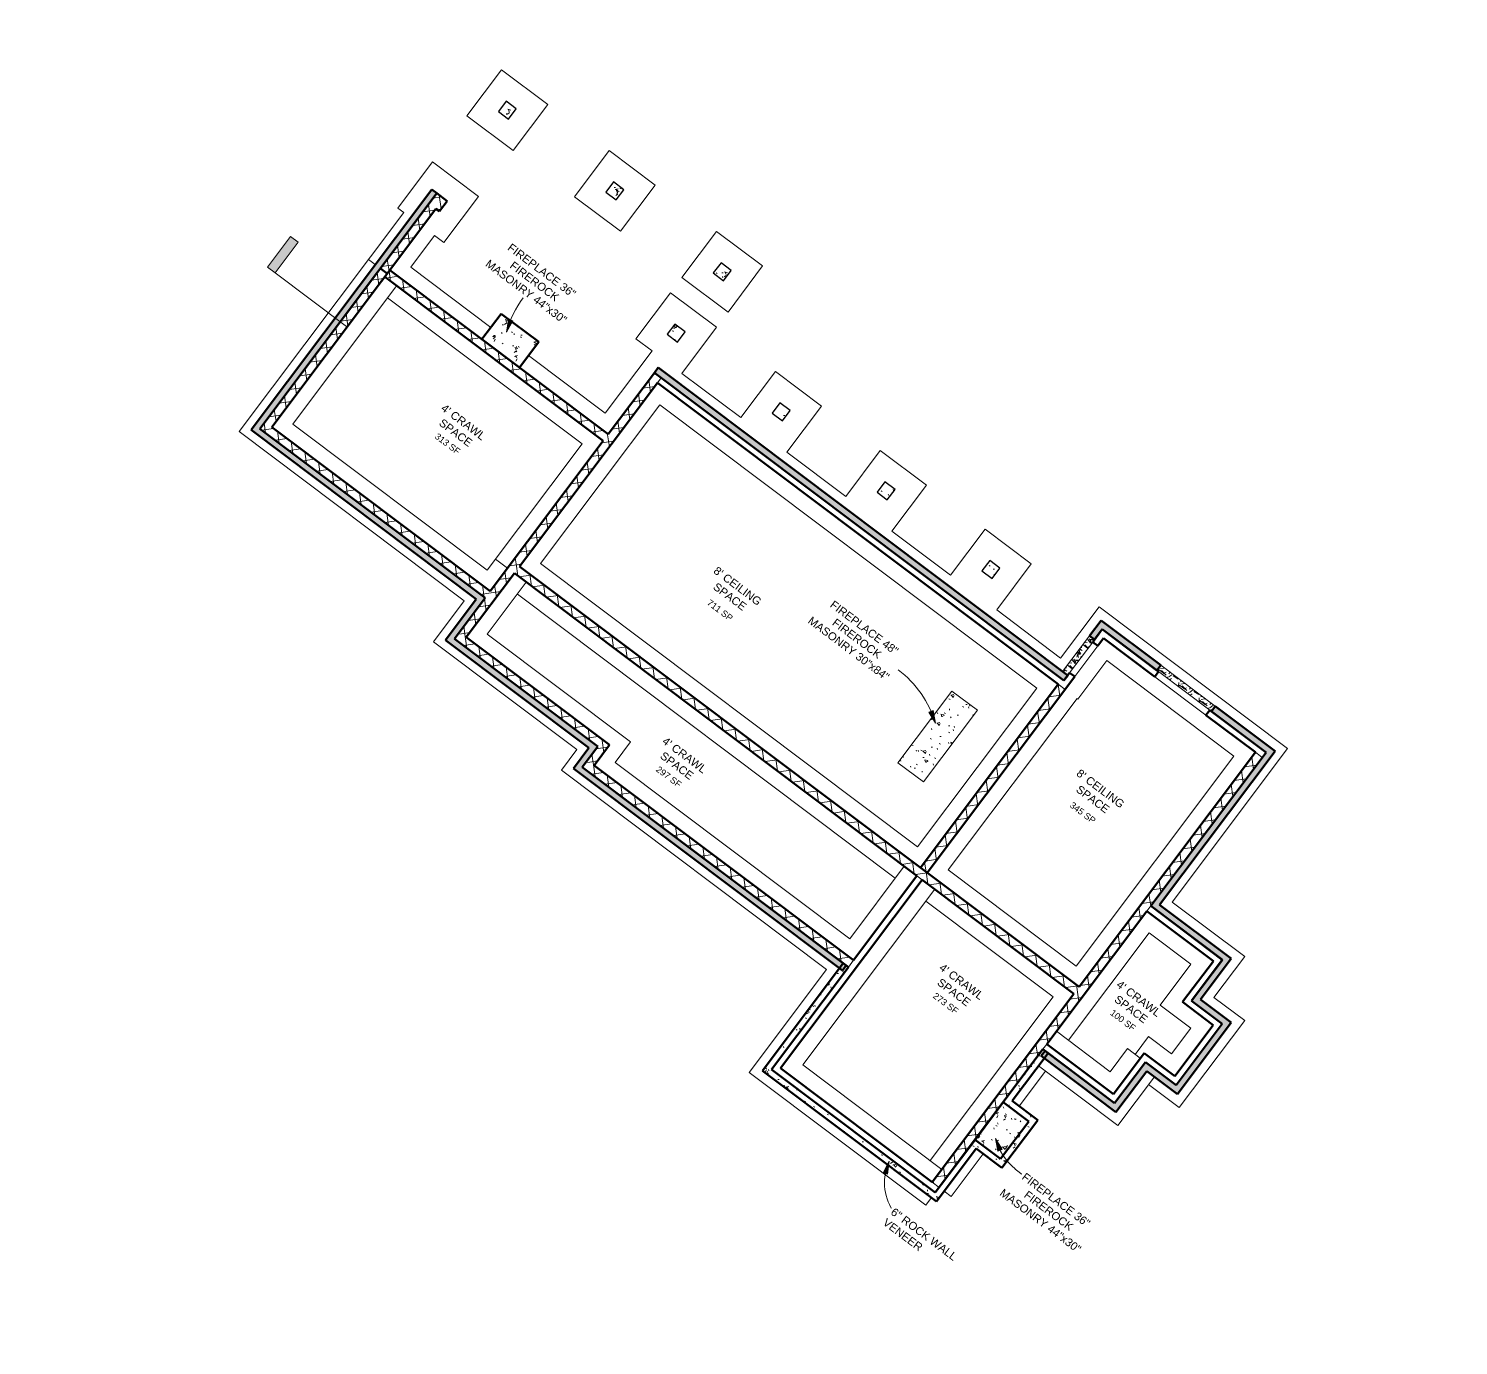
# Model space of a CAD drawing. Header units: feet. Extents: x 4475 to 7025, y -5344 to -4239.
# Drawn here: x 4474.5 to 4586.2, y -4456.4 to -4353.6 of the extents above; entities that cross this region are included whole.
import ezdxf

# ---------------------------------------------------------------- set-up
doc = ezdxf.new("R2010")
doc.units = ezdxf.units.FT
doc.header["$MEASUREMENT"] = 0
for name, color, linetype, lineweight in [('A-AREA-IDEN', 2, 'Continuous', 9), ('A-COLS', 52, 'Continuous', 9), ('A-DETL-GENF', 92, 'Continuous', 9), ('A-DETL-MBND', 5, 'Continuous', 9), ('A-DETL-THIN', 151, 'Continuous', 9), ('A-WALL', 113, 'Continuous', 9), ('A-WALL-PATT', 111, 'Continuous', 13), ('G-ANNO-SYMB', 111, 'Continuous', 9), ('G-ANNO-TEXT', 231, 'Continuous', 9)]:
    doc.layers.add(name, color=color, linetype=linetype, lineweight=lineweight)
doc.styles.add('Arial', font='arial.ttf', dxfattribs={"height": 37.5})
doc.styles.add('Arial_1', font='arial.ttf', dxfattribs={"height": 42.1875})
pattern_1 = [(228.013, (17.28, 24), (-191.999287, -216.0009504), [3.229, -319.658]), (184.97, (15.12, 21.6), (287.9995312, 24.0008256), [5.541, -548.542]), (132.51, (9.6, 21.12), (239.998435, -264.0019564), [3.907, -386.785]), (267.274, (0.24, 15.12), (23.9978177, 479.9998401), [5.046, -499.525]), (292.834, (0, 10.08), (-120.0019626, 287.9993678), [4.948, -489.825]), (357.274, (1.92, 5.52), (-479.9998401, 23.9978177), [5.046, -499.525]), (37.694, (6.96, 5.28), (-312.0007535, -239.9984945), [6.673, -660.596]), (72.255, (12.24, 9.36), (168.0029405, 527.9987791), [6.3, -623.672]), (121.43, (14.16, 15.36), (-192.0024395, 311.9981077), [5.063, -501.218]), (175.236, (11.52, 19.68), (263.9996864, -24.0015455), [5.78, -283.218]), (222.397, (5.76, 20.16), (-288.0020681, -263.997841), [7.475, -740.001]), (138.814, (24, 14.88), (-168.00033, 144.000314), [2.551, -252.572]), (171.469, (22.08, 16.56), (311.9992842, -48.0014779), [4.854, -480.516]), (225, (17.28, 17.28), (2e-15, -24.0006), [3.394, -30.547]), (203.199, (15.6, 20.16), (119.99995, 48.001369), [1.828, -180.951]), (291.801, (13.92, 19.44), (-23.999308, 72.000568), [2.585, -126.659]), (30.964, (14.88, 17.04), (71.999533, 48.000187), [4.198, -135.745]), (161.565, (18.48, 19.2), (47.999875, -23.99952), [3.036, -72.859]), (16.39, (0, 19.44), (239.9998267, 72.0016291), [4.253, -421.028]), (70.346, (4.08, 20.64), (-96.0003667, -263.999695), [3.568, -353.218]), (293.199, (18.48, 24), (-48.001369, 119.99995), [3.656, -179.123]), (343.61, (19.92, 20.64), (-239.9998267, 72.0016291), [4.253, -421.028]), (339.444, (0, 4.56), (-119.999634, 47.999767), [4.101, -200.955]), (294.775, (3.84, 3.12), (-119.999455, 263.999962), [3.436, -340.191]), (66.801, (18.72, 0), (48.001369, 119.99995), [3.656, -179.123]), (17.354, (20.16, 3.36), (-311.9999793, -95.999553), [4.023, -398.29]), (69.444, (6.96, 0), (-47.999767, -119.999634), [2.051, -203.006]), (101.31, (17.28, 0), (-24.000414, 96.00039), [1.224, -121.153]), (165.964, (17.04, 1.2), (71.999955, -23.999807), [4.948, -94.007]), (186.009, (12.24, 2.4), (240.0002348, 24.0002181), [4.585, -453.934]), (303.69, (14.88, 14.88), (-24.000157, 47.99962), [3.461, -83.072]), (353.157, (16.8, 12), (408.0000873, -48.0016485), [6.043, -598.262]), (60.945, (22.8, 11.28), (-96.001016, -167.999253), [2.471, -244.624]), (90, (24, 13.44), (-24, 24), [1.44, -22.56]), (120.256, (11.76, 3.12), (95.9980975, -168.000546), [3.334, -330.084]), (48.013, (10.08, 6), (191.999287, 216.0009504), [6.458, -316.429]), (0, (14.4, 10.8), (24, 24), [6.24, -17.76]), (325.305, (20.64, 10.8), (240.0000585, -167.9992156), [3.795, -375.679]), (254.055, (23.76, 8.64), (-23.999112, -96.00064), [3.494, -171.228]), (207.646, (22.8, 5.28), (-456.0001977, -239.999926), [5.69, -563.267]), (175.426, (17.76, 2.64), (-311.9997154, 24.0004113), [6.019, -595.898])]
pattern_2 = [(50, (0, 0), (27.5427, -2.4099), [2.88, -31.68]), (355, (0, 0), (-5.3278, 28.8843), [2.304, -25.344]), (100.451, (2.295, -0.2), (22.2153, 26.4739), [2.448, -26.924]), (46.184, (0, 7.68), (40.9819, -6.3564), [4.32, -47.52]), (96.636, (3.415, 7.15), (35.8907, 37.4062), [3.671, -40.386]), (351.184, (0, 7.68), (35.891, 37.4062), [3.456, -38.016]), (21, (3.84, 5.76), (22.92104, -15.46073), [2.88, -31.68]), (326, (3.84, 5.76), (9.3435, 27.8457), [2.304, -25.344]), (71.451, (5.75, 4.472), (32.2648, 12.3844), [2.448, -26.924]), (37.5, (0, 0), (0.46686, 12.78271), [1.267, -23.77, 1.267, -24.461, -25.44]), (37.5, (0, 0), (0.46686, 12.78271), [-50.765, 1.267, -24.173]), (7.5, (0, 0), (10.1016, 15.1451), [1.267, -13.402, 1.267, -23.194, -9.696]), (7.5, (0, 0), (10.1016, 15.1451), [-39.13, 1.267, -8.429]), (327.5, (-8.563, 0), (20.49916, -0.86578), [1.267, -8.333, 1.267, -28.685, -39.744]), (327.5, (-8.563, 0), (20.49916, -0.86578), [-39.552, 1.267, -38.477]), (317.5, (-12.403, 0), (22.39478, 3.8443), [1.267, -11.213, 1.267, -18.624, -28.224]), (317.5, (-12.403, 0), (22.39478, 3.8443), [-32.371, 1.267, -26.957])]
pattern_3 = [(45, (4281.79875, -4224.5845), (-0.667686, 0.667686), []), (135, (4281.79875, -4224.5845), (-0.667686, -0.667686), [])]

# ---------------------------------------------------------------- blocks, each defined once
blk = doc.blocks.new('Walls 5 - Walls 5-856627-FOUNDATION PLAN')
at = {"layer": 'A-WALL-PATT', "lineweight": 9}
h = blk.add_hatch(dxfattribs=at)
h.set_pattern_fill('FP1_2', color=256, style=0, pattern_type=2)
h.set_pattern_definition(pattern_2)
h.paths.add_polyline_path([(450.4, 31.4), (450.4, 37.4), (140.9, 37.4), (140.9, 61.4), (-27.1, 61.4), (-27.1, 109.4), (-291.1, 109.4), (-291.1, 385.4), (-297.1, 385.4), (-297.1, 103.4), (-33.1, 103.4), (-33.1, 55.4), (134.9, 55.4), (134.9, 31.4), (201.2, 31.4)])
h.paths.add_polyline_path([(734.9, 79.4), (734.9, 127.4), (770.9, 127.4), (770.9, 211.4), (734.9, 211.4), (734.9, 259.4), (650.9, 259.4), (650.9, 439.4), (580.9, 439.4), (580.9, 433.4), (644.9, 433.4), (644.9, 253.4), (728.9, 253.4), (728.9, 205.4), (764.9, 205.4), (764.9, 133.4), (728.9, 133.4), (728.9, 85.4), (647.4, 85.4), (647.4, 79.4)])
h.paths.add_polyline_path([(452.9, 373.4), (452.9, 379.4), (-27.1, 379.4), (-27.1, 373.4), (201.2, 373.4)])
h.paths.add_polyline_path([(446.9, 421.4), (452.9, 421.4), (452.9, 433.4), (516.9, 433.4), (516.9, 439.4), (446.9, 439.4)])
h = blk.add_hatch(dxfattribs=at)
h.set_pattern_fill('FP1_1', color=256, style=0, pattern_type=2)
h.set_pattern_definition(pattern_1)
h.paths.add_polyline_path([(580.9, 433.4), (580.9, 439.4), (516.9, 439.4), (516.9, 433.4), (578.9, 433.4)])
h = blk.add_hatch(dxfattribs=at)
h.set_pattern_fill('FP1_1', color=256, style=0, pattern_type=2)
h.set_pattern_definition(pattern_1)
h.paths.add_polyline_path([(452.9, 379.4), (452.9, 421.4), (446.9, 421.4), (446.9, 379.4)])
at = {"layer": 'A-WALL', "lineweight": 50}
for p, q in [((446.9, 421.4), (446.9, 439.4)), ((446.9, 439.4), (516.9, 439.4)), ((516.9, 433.4), (452.9, 433.4)), ((452.9, 433.4), (452.9, 421.4)), ((516.9, 433.4), (516.9, 439.4)), ((650.9, 439.4), (580.9, 439.4)), ((580.9, 433.4), (580.9, 439.4)), ((644.9, 433.4), (580.9, 433.4)), ((644.9, 433.4), (644.9, 253.4)), ((650.9, 439.4), (650.9, 259.4)), ((446.9, 421.4), (452.9, 421.4)), ((-297.1, 103.4), (-297.1, 385.4)), ((-291.1, 385.4), (-297.1, 385.4)), ((-291.1, 109.4), (-291.1, 385.4)), ((452.9, 379.4), (-27.1, 379.4)), ((-27.1, 373.4), (-27.1, 379.4)), ((452.9, 373.4), (452.9, 379.4)), ((-27.1, 373.4), (452.9, 373.4)), ((734.9, 259.4), (650.9, 259.4)), ((734.9, 259.4), (734.9, 211.4)), ((644.9, 253.4), (728.9, 253.4)), ((728.9, 253.4), (728.9, 205.4)), ((764.9, 205.4), (728.9, 205.4)), ((734.9, 211.4), (770.9, 211.4)), ((764.9, 133.4), (764.9, 205.4)), ((770.9, 127.4), (770.9, 211.4)), ((728.9, 133.4), (764.9, 133.4)), ((728.9, 133.4), (728.9, 85.4)), ((734.9, 79.4), (734.9, 127.4)), ((734.9, 127.4), (770.9, 127.4)), ((-291.1, 109.4), (-27.1, 109.4)), ((-27.1, 61.4), (-27.1, 109.4)), ((-33.1, 103.4), (-297.1, 103.4)), ((-33.1, 55.4), (-33.1, 103.4)), ((647.4, 85.4), (728.9, 85.4)), ((647.4, 79.4), (647.4, 85.4)), ((647.4, 79.4), (734.9, 79.4)), ((134.9, 55.4), (-33.1, 55.4)), ((140.9, 61.4), (-27.1, 61.4)), ((134.9, 31.4), (134.9, 55.4)), ((140.9, 61.4), (140.9, 37.4)), ((134.9, 31.4), (450.4, 31.4)), ((140.9, 37.4), (450.4, 37.4)), ((450.4, 31.4), (450.4, 37.4))]:
    blk.add_line(p, q, dxfattribs=at)
at = {"layer": 'A-WALL'}
for p, q in [((516.9, 439.4), (580.9, 439.4)), ((446.9, 379.4), (446.9, 421.4)), ((452.9, 418.4), (452.9, 382.4))]:
    blk.add_line(p, q, dxfattribs=at)
blk = doc.blocks.new('Rectangular Column - 12_x12_-1103934-FOUNDATION PLAN')
at = {"layer": 'A-COLS'}
h = blk.add_hatch(dxfattribs=at)
h.set_pattern_fill('FP1_4', color=256, style=0, pattern_type=2)
h.set_pattern_definition([(50, (285.106, -487.366), (27.5427, -2.4099), [2.88, -31.68]), (355, (285.106, -487.366), (-5.3278, 28.8843), [2.304, -25.344]), (100.451, (287.4, -487.567), (22.2153, 26.4739), [2.448, -26.924]), (46.184, (285.106, -479.686), (40.9819, -6.3564), [4.32, -47.52]), (96.636, (288.52, -480.216), (35.8907, 37.4062), [3.671, -40.386]), (351.184, (285.106, -479.686), (35.891, 37.4062), [3.456, -38.016]), (21, (288.946, -481.606), (22.921, -15.4607), [2.88, -31.68]), (326, (288.946, -481.606), (9.3435, 27.8457), [2.304, -25.344]), (71.451, (290.856, -482.894), (32.2648, 12.3844), [2.448, -26.924]), (37.5, (285.106, -487.366), (0.46686, 12.7827), [1.267, -23.77, 1.267, -24.461, -25.44]), (37.5, (285.106, -487.366), (0.46686, 12.7827), [-50.765, 1.267, -24.173]), (7.5, (285.106, -487.366), (10.1016, 15.1451), [1.267, -13.402, 1.267, -23.194, -9.696]), (7.5, (285.106, -487.366), (10.1016, 15.1451), [-39.13, 1.267, -8.429]), (327.5, (276.543, -487.366), (20.49916, -0.86578), [1.267, -8.333, 1.267, -28.685, -39.744]), (327.5, (276.543, -487.366), (20.49916, -0.86578), [-39.552, 1.267, -38.477]), (317.5, (272.703, -487.366), (22.3948, 3.8443), [1.267, -11.213, 1.267, -18.624, -28.224]), (317.5, (272.703, -487.366), (22.3948, 3.8443), [-32.371, 1.267, -26.957])])
h.paths.add_polyline_path([(6, -6), (6, 6), (-6, 6), (-6, -6)])
at = {"layer": 'A-COLS', "lineweight": 30}
for p, q in [((6, 6), (-6, 6)), ((-6, 6), (-6, -6)), ((6, -6), (6, 6)), ((-6, -6), (6, -6))]:
    blk.add_line(p, q, dxfattribs=at)
blk = doc.blocks.new('Rectangular Column - 12_x12_-V1-FOUNDATION PLAN')
at = {"layer": 'A-COLS'}
h = blk.add_hatch(dxfattribs=at)
h.set_pattern_fill('FP1_5', color=256, style=0, pattern_type=2)
h.set_pattern_definition([(50, (159.106, -487.366), (27.5427, -2.4099), [2.88, -31.68]), (355, (159.106, -487.366), (-5.3278, 28.8843), [2.304, -25.344]), (100.451, (161.4, -487.567), (22.2153, 26.4739), [2.448, -26.924]), (46.184, (159.106, -479.686), (40.9819, -6.3564), [4.32, -47.52]), (96.636, (162.52, -480.216), (35.8907, 37.4062), [3.671, -40.386]), (351.184, (159.106, -479.686), (35.891, 37.4062), [3.456, -38.016]), (21, (162.946, -481.606), (22.921, -15.4607), [2.88, -31.68]), (326, (162.946, -481.606), (9.3435, 27.8457), [2.304, -25.344]), (71.451, (164.856, -482.894), (32.2648, 12.3844), [2.448, -26.924]), (37.5, (159.106, -487.366), (0.46686, 12.7827), [1.267, -23.77, 1.267, -24.461, -25.44]), (37.5, (159.106, -487.366), (0.46686, 12.7827), [-50.765, 1.267, -24.173]), (7.5, (159.106, -487.366), (10.1016, 15.1451), [1.267, -13.402, 1.267, -23.194, -9.696]), (7.5, (159.106, -487.366), (10.1016, 15.1451), [-39.13, 1.267, -8.429]), (327.5, (150.543, -487.366), (20.49916, -0.86578), [1.267, -8.333, 1.267, -28.685, -39.744]), (327.5, (150.543, -487.366), (20.49916, -0.86578), [-39.552, 1.267, -38.477]), (317.5, (146.703, -487.366), (22.3948, 3.8443), [1.267, -11.213, 1.267, -18.624, -28.224]), (317.5, (146.703, -487.366), (22.3948, 3.8443), [-32.371, 1.267, -26.957])])
h.paths.add_polyline_path([(6, -6), (6, 6), (-6, 6), (-6, -6)])
at = {"layer": 'A-COLS', "lineweight": 30}
for p, q in [((6, 6), (-6, 6)), ((-6, 6), (-6, -6)), ((6, -6), (6, 6)), ((-6, -6), (6, -6))]:
    blk.add_line(p, q, dxfattribs=at)
blk = doc.blocks.new('Rectangular Column - 12_x12_-V2-FOUNDATION PLAN')
at = {"layer": 'A-COLS'}
h = blk.add_hatch(dxfattribs=at)
h.set_pattern_fill('FP1_6', color=256, style=0, pattern_type=2)
h.set_pattern_definition([(50, (33.106, -487.366), (27.5427, -2.4099), [2.88, -31.68]), (355, (33.106, -487.366), (-5.3278, 28.8843), [2.304, -25.344]), (100.451, (35.4, -487.567), (22.2153, 26.474), [2.448, -26.924]), (46.184, (33.106, -479.686), (40.9819, -6.3564), [4.32, -47.52]), (96.636, (36.52, -480.216), (35.8907, 37.4062), [3.671, -40.386]), (351.184, (33.106, -479.686), (35.891, 37.4062), [3.456, -38.016]), (21, (36.946, -481.606), (22.921, -15.4607), [2.88, -31.68]), (326, (36.946, -481.606), (9.3435, 27.8457), [2.304, -25.344]), (71.451, (38.856, -482.894), (32.2648, 12.3844), [2.448, -26.924]), (37.5, (33.106, -487.366), (0.46686, 12.7827), [1.267, -23.77, 1.267, -24.461, -25.44]), (37.5, (33.106, -487.366), (0.46686, 12.7827), [-50.765, 1.267, -24.173]), (7.5, (33.106, -487.366), (10.1016, 15.1451), [1.267, -13.402, 1.267, -23.194, -9.696]), (7.5, (33.106, -487.366), (10.1016, 15.1451), [-39.13, 1.267, -8.429]), (327.5, (24.543, -487.366), (20.49916, -0.86578), [1.267, -8.333, 1.267, -28.685, -39.744]), (327.5, (24.543, -487.366), (20.49916, -0.86578), [-39.552, 1.267, -38.477]), (317.5, (20.703, -487.366), (22.3948, 3.8443), [1.267, -11.213, 1.267, -18.624, -28.224]), (317.5, (20.703, -487.366), (22.3948, 3.8443), [-32.371, 1.267, -26.957])])
h.paths.add_polyline_path([(6, -6), (6, 6), (-6, 6), (-6, -6)])
at = {"layer": 'A-COLS', "lineweight": 30}
for p, q in [((6, 6), (-6, 6)), ((-6, 6), (-6, -6)), ((6, -6), (6, 6)), ((-6, -6), (6, -6))]:
    blk.add_line(p, q, dxfattribs=at)
blk = doc.blocks.new('Rectangular Column - 12_x12_-1103935-FOUNDATION PLAN')
at = {"layer": 'A-COLS'}
h = blk.add_hatch(dxfattribs=at)
h.set_pattern_fill('FP1_7', color=256, style=0, pattern_type=2)
h.set_pattern_definition([(50, (33.106, -415.435), (27.5427, -2.4099), [2.88, -31.68]), (355, (33.106, -415.435), (-5.3278, 28.8843), [2.304, -25.344]), (100.451, (35.4, -415.636), (22.2153, 26.474), [2.448, -26.924]), (46.184, (33.106, -407.755), (40.982, -6.3564), [4.32, -47.52]), (96.636, (36.52, -408.285), (35.8907, 37.406), [3.671, -40.386]), (351.184, (33.106, -407.755), (35.891, 37.406), [3.456, -38.016]), (21, (36.946, -409.675), (22.921, -15.4607), [2.88, -31.68]), (326, (36.946, -409.675), (9.3435, 27.8457), [2.304, -25.344]), (71.451, (38.856, -410.964), (32.2648, 12.3844), [2.448, -26.924]), (37.5, (33.106, -415.435), (0.46686, 12.7827), [1.267, -23.77, 1.267, -24.461, -25.44]), (37.5, (33.106, -415.435), (0.46686, 12.7827), [-50.765, 1.267, -24.173]), (7.5, (33.106, -415.435), (10.1016, 15.1451), [1.267, -13.402, 1.267, -23.194, -9.696]), (7.5, (33.106, -415.435), (10.1016, 15.1451), [-39.13, 1.267, -8.429]), (327.5, (24.543, -415.435), (20.49916, -0.86578), [1.267, -8.333, 1.267, -28.685, -39.744]), (327.5, (24.543, -415.435), (20.49916, -0.86578), [-39.552, 1.267, -38.477]), (317.5, (20.703, -415.435), (22.3948, 3.8443), [1.267, -11.213, 1.267, -18.624, -28.224]), (317.5, (20.703, -415.435), (22.3948, 3.8443), [-32.371, 1.267, -26.957])])
h.paths.add_polyline_path([(6, -6), (6, 6), (-6, 6), (-6, -6)])
at = {"layer": 'A-COLS', "lineweight": 30}
for p, q in [((6, 6), (-6, 6)), ((-6, 6), (-6, -6)), ((6, -6), (6, 6)), ((-6, -6), (6, -6))]:
    blk.add_line(p, q, dxfattribs=at)
blk = doc.blocks.new('Rectangular Column - 12_x12_-V3-FOUNDATION PLAN')
at = {"layer": 'A-COLS'}
h = blk.add_hatch(dxfattribs=at)
h.set_pattern_fill('FP1_8', color=256, style=0, pattern_type=2)
h.set_pattern_definition([(50, (-89.894, -415.435), (27.5427, -2.4099), [2.88, -31.68]), (355, (-89.894, -415.435), (-5.3278, 28.8843), [2.304, -25.344]), (100.451, (-87.6, -415.636), (22.2153, 26.474), [2.448, -26.924]), (46.184, (-89.894, -407.755), (40.982, -6.3564), [4.32, -47.52]), (96.636, (-86.48, -408.285), (35.8907, 37.4062), [3.671, -40.386]), (351.184, (-89.894, -407.755), (35.891, 37.4062), [3.456, -38.016]), (21, (-86.054, -409.675), (22.921, -15.4607), [2.88, -31.68]), (326, (-86.054, -409.675), (9.3435, 27.8457), [2.304, -25.344]), (71.451, (-84.144, -410.964), (32.2648, 12.3844), [2.448, -26.924]), (37.5, (-89.894, -415.435), (0.46686, 12.7827), [1.267, -23.77, 1.267, -24.461, -25.44]), (37.5, (-89.894, -415.435), (0.46686, 12.7827), [-50.765, 1.267, -24.173]), (7.5, (-89.894, -415.435), (10.1016, 15.1451), [1.267, -13.402, 1.267, -23.194, -9.696]), (7.5, (-89.894, -415.435), (10.1016, 15.1451), [-39.13, 1.267, -8.429]), (327.5, (-98.457, -415.435), (20.49916, -0.86578), [1.267, -8.333, 1.267, -28.685, -39.744]), (327.5, (-98.457, -415.435), (20.49916, -0.86578), [-39.552, 1.267, -38.477]), (317.5, (-102.297, -415.435), (22.3948, 3.8443), [1.267, -11.213, 1.267, -18.624, -28.224]), (317.5, (-102.297, -415.435), (22.3948, 3.8443), [-32.371, 1.267, -26.957])])
h.paths.add_polyline_path([(6, -6), (6, 6), (-6, 6), (-6, -6)])
at = {"layer": 'A-COLS', "lineweight": 30}
for p, q in [((6, 6), (-6, 6)), ((-6, 6), (-6, -6)), ((6, -6), (6, 6)), ((-6, -6), (6, -6))]:
    blk.add_line(p, q, dxfattribs=at)
blk = doc.blocks.new('Rectangular Column - 12_x12_-V4-FOUNDATION PLAN')
at = {"layer": 'A-COLS'}
h = blk.add_hatch(dxfattribs=at)
h.set_pattern_fill('FP1_9', color=256, style=0, pattern_type=2)
h.set_pattern_definition([(50, (-212.894, -415.435), (27.5427, -2.4099), [2.88, -31.68]), (355, (-212.894, -415.435), (-5.3278, 28.8843), [2.304, -25.344]), (100.451, (-210.6, -415.636), (22.2153, 26.474), [2.448, -26.924]), (46.184, (-212.894, -407.755), (40.9819, -6.3564), [4.32, -47.52]), (96.636, (-209.48, -408.285), (35.8907, 37.4062), [3.671, -40.386]), (351.184, (-212.894, -407.755), (35.891, 37.4062), [3.456, -38.016]), (21, (-209.054, -409.675), (22.921, -15.4607), [2.88, -31.68]), (326, (-209.054, -409.675), (9.3435, 27.8457), [2.304, -25.344]), (71.451, (-207.144, -410.964), (32.2648, 12.3844), [2.448, -26.924]), (37.5, (-212.894, -415.435), (0.46686, 12.7827), [1.267, -23.77, 1.267, -24.461, -25.44]), (37.5, (-212.894, -415.435), (0.46686, 12.7827), [-50.765, 1.267, -24.173]), (7.5, (-212.894, -415.435), (10.1016, 15.1451), [1.267, -13.402, 1.267, -23.194, -9.696]), (7.5, (-212.894, -415.435), (10.1016, 15.1451), [-39.13, 1.267, -8.429]), (327.5, (-221.457, -415.435), (20.49916, -0.86578), [1.267, -8.333, 1.267, -28.685, -39.744]), (327.5, (-221.457, -415.435), (20.49916, -0.86578), [-39.552, 1.267, -38.477]), (317.5, (-225.297, -415.435), (22.3948, 3.8443), [1.267, -11.213, 1.267, -18.624, -28.224]), (317.5, (-225.297, -415.435), (22.3948, 3.8443), [-32.371, 1.267, -26.957])])
h.paths.add_polyline_path([(6, -6), (6, 6), (-6, 6), (-6, -6)])
at = {"layer": 'A-COLS', "lineweight": 30}
for p, q in [((6, 6), (-6, 6)), ((-6, 6), (-6, -6)), ((6, -6), (6, 6)), ((-6, -6), (6, -6))]:
    blk.add_line(p, q, dxfattribs=at)
blk = doc.blocks.new('Rectangular Column - 12_x12_-V5-FOUNDATION PLAN')
at = {"layer": 'A-COLS'}
h = blk.add_hatch(dxfattribs=at)
h.set_pattern_fill('FP1_10', color=256, style=0, pattern_type=2)
h.set_pattern_definition([(50, (-335.894, -415.435), (27.5427, -2.4099), [2.88, -31.68]), (355, (-335.894, -415.435), (-5.3278, 28.8843), [2.304, -25.344]), (100.451, (-333.6, -415.636), (22.2153, 26.4739), [2.448, -26.924]), (46.184, (-335.894, -407.755), (40.9819, -6.3564), [4.32, -47.52]), (96.636, (-332.48, -408.285), (35.8907, 37.4062), [3.671, -40.386]), (351.184, (-335.894, -407.755), (35.891, 37.4062), [3.456, -38.016]), (21, (-332.054, -409.675), (22.921, -15.4607), [2.88, -31.68]), (326, (-332.054, -409.675), (9.3435, 27.8457), [2.304, -25.344]), (71.451, (-330.144, -410.964), (32.2648, 12.3844), [2.448, -26.924]), (37.5, (-335.894, -415.435), (0.46686, 12.7827), [1.267, -23.77, 1.267, -24.461, -25.44]), (37.5, (-335.894, -415.435), (0.46686, 12.7827), [-50.765, 1.267, -24.173]), (7.5, (-335.894, -415.435), (10.1016, 15.1451), [1.267, -13.402, 1.267, -23.194, -9.696]), (7.5, (-335.894, -415.435), (10.1016, 15.1451), [-39.13, 1.267, -8.429]), (327.5, (-344.457, -415.435), (20.49916, -0.86578), [1.267, -8.333, 1.267, -28.685, -39.744]), (327.5, (-344.457, -415.435), (20.49916, -0.86578), [-39.552, 1.267, -38.477]), (317.5, (-348.297, -415.435), (22.3948, 3.8443), [1.267, -11.213, 1.267, -18.624, -28.224]), (317.5, (-348.297, -415.435), (22.3948, 3.8443), [-32.371, 1.267, -26.957])])
h.paths.add_polyline_path([(6, -6), (6, 6), (-6, 6), (-6, -6)])
at = {"layer": 'A-COLS', "lineweight": 30}
for p, q in [((6, 6), (-6, 6)), ((-6, 6), (-6, -6)), ((6, -6), (6, 6)), ((-6, -6), (6, -6))]:
    blk.add_line(p, q, dxfattribs=at)
blk = doc.blocks.new('Footing-Rectangular - 36_ x 36_ x 18_-593123-FOUNDATION PLAN')
at = {"layer": 'A-DETL-MBND'}
for p, q in [((27, 27), (-27, 27)), ((-27, 27), (-27, -27)), ((27, -27), (27, 27)), ((-27, -27), (27, -27))]:
    blk.add_line(p, q, dxfattribs=at)
blk = doc.blocks.new('Walls 4 - Walls 1-934192-FOUNDATION PLAN')
at = {"layer": 'A-WALL-PATT', "lineweight": 9}
h = blk.add_hatch(dxfattribs=at)
h.set_pattern_fill('FP1_2', color=256, style=0, pattern_type=2)
h.set_pattern_definition(pattern_2)
h.paths.add_polyline_path([(-131.1, 301.4), (-131.1, 331.4), (-175.1, 331.4), (-175.1, 301.4)])
at = {"layer": 'A-WALL', "lineweight": 50}
for p, q in [((-131.1, 331.4), (-175.1, 331.4)), ((-175.1, 331.4), (-175.1, 301.4)), ((-131.1, 301.4), (-131.1, 331.4)), ((-175.1, 301.4), (-131.1, 301.4))]:
    blk.add_line(p, q, dxfattribs=at)
blk = doc.blocks.new('Walls 9 - Walls 1-949154-FOUNDATION PLAN')
at = {"layer": 'A-WALL-PATT', "lineweight": 9}
h = blk.add_hatch(dxfattribs=at)
h.set_pattern_fill('FP1_2', color=256, style=0, pattern_type=2)
h.set_pattern_definition(pattern_2)
h.paths.add_polyline_path([(674.9, -20.6), (674.9, 23.4), (644.9, 23.4), (644.9, -20.6)])
at = {"layer": 'A-WALL', "lineweight": 50}
for p, q in [((644.9, 23.4), (644.9, -20.6)), ((674.9, 23.4), (644.9, 23.4)), ((674.9, -20.6), (674.9, 23.4)), ((644.9, -20.6), (674.9, -20.6))]:
    blk.add_line(p, q, dxfattribs=at)
blk = doc.blocks.new('Walls 6 - Walls 5-1088388-FOUNDATION PLAN')
at = {"layer": 'A-WALL-PATT', "lineweight": 9}
h = blk.add_hatch(dxfattribs=at)
h.set_pattern_fill('FP1_2', color=256, style=0, pattern_type=2)
h.set_pattern_definition(pattern_2)
h.paths.add_polyline_path([(446.9, -88.6), (650.9, -88.6), (650.9, -26.6), (680.9, -26.6), (680.9, 29.4), (650.9, 29.4), (650.9, 85.4), (644.9, 85.4), (644.9, 23.4), (674.9, 23.4), (674.9, -20.6), (644.9, -20.6), (644.9, -82.6), (452.9, -82.6), (452.9, 37.4), (446.9, 37.4)])
at = {"layer": 'A-WALL', "lineweight": 50}
for p, q in [((650.9, 85.4), (644.9, 85.4)), ((644.9, 85.4), (644.9, 23.4)), ((650.9, 29.4), (650.9, 85.4)), ((452.9, 37.4), (446.9, 37.4)), ((446.9, 37.4), (446.9, -88.6)), ((452.9, -82.6), (452.9, 37.4)), ((680.9, 29.4), (650.9, 29.4)), ((680.9, -26.6), (680.9, 29.4)), ((644.9, 23.4), (674.9, 23.4)), ((674.9, 23.4), (674.9, -20.6)), ((674.9, -20.6), (644.9, -20.6)), ((644.9, -20.6), (644.9, -82.6)), ((650.9, -88.6), (650.9, -26.6)), ((650.9, -26.6), (680.9, -26.6)), ((446.9, -88.6), (650.9, -88.6)), ((644.9, -82.6), (452.9, -82.6))]:
    blk.add_line(p, q, dxfattribs=at)
blk = doc.blocks.new('Section - 3_32_ x 3_8_-54337-FOUNDATION PLAN')
at = {"layer": 'G-ANNO-SYMB'}
blk.add_hatch(color=256, dxfattribs=at).paths.add_polyline_path([(0, 0.375), (0, 0), (-0.09375, 0), (-0.09375, 0.375)])
for p, q in [((0, 0.375), (-0.09375, 0.375)), ((-0.09375, 0.375), (-0.09375, 0)), ((0, 0), (0, 0.375)), ((-0.09375, 0), (0, 0))]:
    blk.add_line(p, q, dxfattribs=at)
blk = doc.blocks.new('bui')
at = {"layer": 'A-DETL-GENF'}
h = blk.add_hatch(dxfattribs=at)
h.set_pattern_fill('FP1_2', color=8, scale=0.083333, style=0, pattern_type=2)
h.set_pattern_definition([(50, (4281.7988, -4224.5845), (2.295225, -0.20083), [0.24, -2.64]), (355, (4281.7988, -4224.5845), (-0.44399, 2.40702), [0.192, -2.112]), (100.451, (4281.99, -4224.6012), (1.85128, 2.20616), [0.204, -2.24367]), (46.184, (4281.7988, -4223.9445), (3.41516, -0.5297), [0.36, -3.96]), (96.636, (4282.0833, -4223.9886), (2.9909, 3.11718), [0.30592, -3.3655]), (351.184, (4281.7988, -4223.9445), (2.9909, 3.11718), [0.288, -3.168]), (21, (4282.1188, -4224.1045), (1.91009, -1.28839), [0.24, -2.64]), (326, (4282.1188, -4224.1045), (0.77863, 2.32048), [0.192, -2.112]), (71.451, (4282.278, -4224.2118), (2.68873, 1.03204), [0.204, -2.24367]), (37.5, (4281.79875, -4224.5845), (0.038905, 1.065226), [0.105583, -1.980833, 0.105583, -2.038417, -2.12]), (37.5, (4281.79875, -4224.5845), (0.038905, 1.065226), [-4.23042, 0.10558, -2.01442]), (7.5, (4281.7988, -4224.5845), (0.8418, 1.26209), [0.105583, -1.116833, 0.105583, -1.932833, -0.808]), (7.5, (4281.7988, -4224.5845), (0.8418, 1.26209), [-3.26083, 0.10558, -0.70242]), (327.5, (4281.0852, -4224.5845), (1.708263, -0.072148), [0.105583, -0.694417, 0.105583, -2.390417, -3.312]), (327.5, (4281.0852, -4224.5845), (1.708263, -0.072148), [-3.296, 0.10558, -3.20642]), (317.5, (4280.7652, -4224.5845), (1.86623, 0.320357), [0.105583, -0.934417, 0.105583, -1.552, -2.352]), (317.5, (4280.7652, -4224.5845), (1.86623, 0.320357), [-2.69758, 0.10558, -2.24642])])
h.paths.add_polyline_path([(4315.54, -4206.38), (4315.54, -4199.38), (4313.04, -4199.38), (4313.04, -4206.38)])
at = {"layer": 'A-WALL-PATT', "lineweight": 9}
h = blk.add_hatch(dxfattribs=at)
h.set_pattern_fill('FP1_3', color=256, scale=0.083333, style=0, pattern_type=2)
h.set_pattern_definition(pattern_3)
h.paths.add_polyline_path([(4335.54, -4211.88), (4335.54, -4188.96), (4334.87, -4188.96), (4334.87, -4211.88), (4335.06, -4211.88)])
h = blk.add_hatch(dxfattribs=at)
h.set_pattern_fill('FP1_3', color=256, scale=0.083333, style=0, pattern_type=2)
h.set_pattern_definition(pattern_3)
h.paths.add_polyline_path([(4258.54, -4193.47), (4258.54, -4192.47), (4257.54, -4192.47), (4257.54, -4193.47), (4258.21, -4193.47)])
h = blk.add_hatch(dxfattribs=at)
h.set_pattern_fill('FP1_3', color=256, scale=0.083333, style=0, pattern_type=2)
h.set_pattern_definition(pattern_3)
h.paths.add_polyline_path([(4258.21, -4199.8), (4258.21, -4193.47), (4257.54, -4193.47), (4257.54, -4199.8)])
h = blk.add_hatch(dxfattribs=at)
h.set_pattern_fill('FP1_3', color=256, scale=0.083333, style=0, pattern_type=2)
h.set_pattern_definition(pattern_3)
h.paths.add_polyline_path([(4280.21, -4211.88), (4280.21, -4193.46), (4279.54, -4193.46), (4279.54, -4211.88)])
h = blk.add_hatch(dxfattribs=at)
h.set_pattern_fill('FP1_3', color=256, scale=0.083333, style=0, pattern_type=2)
h.set_pattern_definition(pattern_3)
h.paths.add_polyline_path([(4320.04, -4205.69), (4320.04, -4193.96), (4319.37, -4193.96), (4319.37, -4205.69)])
h = blk.add_hatch(dxfattribs=at)
h.set_pattern_fill('FP1_3', color=256, scale=0.083333, style=0, pattern_type=2)
h.set_pattern_definition(pattern_3)
h.paths.add_polyline_path([(4258.21, -4200.13), (4279.54, -4200.13), (4279.54, -4199.46), (4258.21, -4199.46)])
h = blk.add_hatch(dxfattribs=at)
h.set_pattern_fill('FP1_3', color=256, scale=0.083333, style=0, pattern_type=2)
h.set_pattern_definition(pattern_3)
h.paths.add_polyline_path([(4257.54, -4214.8), (4258.21, -4214.8), (4258.21, -4199.8), (4257.54, -4199.8), (4257.54, -4206.74)])
h = blk.add_hatch(dxfattribs=at)
h.set_pattern_fill('FP1_3', color=256, scale=0.083333, style=0, pattern_type=2)
h.set_pattern_definition(pattern_3)
h.paths.add_polyline_path([(4319.37, -4211.88), (4320.04, -4211.88), (4320.04, -4205.69), (4319.37, -4205.69), (4319.37, -4206.74)])
h = blk.add_hatch(dxfattribs=at)
h.set_pattern_fill('FP1_3', color=256, scale=0.083333, style=0, pattern_type=2)
h.set_pattern_definition(pattern_3)
h.paths.add_polyline_path([(4320.04, -4212.55), (4335.54, -4212.55), (4335.54, -4211.88), (4279.54, -4211.88), (4279.54, -4212.55), (4319.54, -4212.55)])
h = blk.add_hatch(dxfattribs=at)
h.set_pattern_fill('FP1_3', color=256, scale=0.083333, style=0, pattern_type=2)
h.set_pattern_definition(pattern_3)
h.paths.add_polyline_path([(4279.54, -4218.8), (4280.21, -4218.8), (4280.21, -4212.55), (4279.54, -4212.55), (4279.54, -4215.46)])
h = blk.add_hatch(dxfattribs=at)
h.set_pattern_fill('FP1_3', color=256, scale=0.083333, style=0, pattern_type=2)
h.set_pattern_definition(pattern_3)
h.paths.add_polyline_path([(4335.54, -4230.96), (4335.54, -4212.55), (4334.87, -4212.55), (4334.87, -4230.96)])
h = blk.add_hatch(dxfattribs=at)
h.set_pattern_fill('FP1_3', color=256, scale=0.083333, style=0, pattern_type=2)
h.set_pattern_definition(pattern_3)
h.paths.add_polyline_path([(4279.54, -4215.46), (4279.54, -4214.8), (4257.54, -4214.8), (4257.54, -4215.46), (4274.23, -4215.46)])
h = blk.add_hatch(dxfattribs=at)
h.set_pattern_fill('FP1_3', color=256, scale=0.083333, style=0, pattern_type=2)
h.set_pattern_definition(pattern_3)
h.paths.add_polyline_path([(4279.54, -4219.46), (4293.54, -4219.46), (4293.54, -4218.8), (4279.54, -4218.8)])
h = blk.add_hatch(dxfattribs=at)
h.set_pattern_fill('FP1_3', color=256, scale=0.083333, style=0, pattern_type=2)
h.set_pattern_definition(pattern_3)
h.paths.add_polyline_path([(4293.54, -4220.8), (4294.21, -4220.8), (4294.21, -4218.8), (4293.54, -4218.8), (4293.54, -4220.63)])
h = blk.add_hatch(dxfattribs=at)
h.set_pattern_fill('FP1_3', color=256, scale=0.083333, style=0, pattern_type=2)
h.set_pattern_definition(pattern_3)
h.paths.add_polyline_path([(4319.54, -4221.46), (4319.54, -4220.8), (4293.54, -4220.8), (4293.54, -4221.46), (4298.56, -4221.46)])
at = {"layer": 'G-ANNO-TEXT'}
for points in [[(4268.41, -4197.87), (4268.26, -4196.87), (4267.92, -4196.98)], [(4313.54, -4202.14), (4312.79, -4201.46), (4312.6, -4201.76)], [(4336.75, -4225.26), (4337.51, -4225.94), (4337.7, -4225.63)], [(4331.2, -4231.67), (4331.36, -4232.68), (4331.7, -4232.56)]]:
    blk.add_hatch(color=7, dxfattribs=at).paths.add_polyline_path(points)
at = {"layer": 'A-DETL-MBND'}
for p, q in [((4318.29, -4187.21), (4318.29, -4192.21)), ((4336.71, -4187.21), (4318.29, -4187.21)), ((4336.71, -4202.21), (4336.71, -4187.21)), ((4281.29, -4187.71), (4276.79, -4187.71)), ((4276.79, -4187.71), (4276.79, -4192.21)), ((4281.29, -4192.21), (4281.29, -4187.71)), ((4291.54, -4187.71), (4287.04, -4187.71)), ((4287.04, -4187.71), (4287.04, -4192.21)), ((4291.54, -4192.21), (4291.54, -4187.71)), ((4301.79, -4187.71), (4297.29, -4187.71)), ((4297.29, -4187.71), (4297.29, -4192.21)), ((4301.79, -4192.21), (4301.79, -4187.71)), ((4312.04, -4187.71), (4307.54, -4187.71)), ((4307.54, -4187.71), (4307.54, -4192.21)), ((4312.04, -4192.21), (4312.04, -4187.71)), ((4260.29, -4190.72), (4255.79, -4190.72)), ((4255.79, -4190.72), (4255.79, -4195.22)), ((4260.29, -4195.22), (4260.29, -4190.72)), ((4321.29, -4190.21), (4333.71, -4190.21)), ((4321.29, -4193.96), (4321.29, -4190.21)), ((4333.71, -4190.21), (4333.71, -4210.71)), ((4276.79, -4192.21), (4278.37, -4192.21)), ((4278.37, -4192.21), (4278.37, -4198.3)), ((4287.04, -4192.21), (4281.29, -4192.21)), ((4297.29, -4192.21), (4291.54, -4192.21)), ((4307.54, -4192.21), (4301.79, -4192.21)), ((4318.29, -4192.21), (4312.04, -4192.21)), ((4321.21, -4210.71), (4321.21, -4193.96)), ((4321.29, -4193.96), (4321.21, -4193.96)), ((4255.79, -4195.22), (4256.37, -4195.22)), ((4256.37, -4195.22), (4256.37, -4216.63)), ((4259.37, -4195.22), (4260.29, -4195.22)), ((4259.37, -4198.3), (4259.37, -4195.22)), ((4281.37, -4195.21), (4318.21, -4195.21)), ((4281.37, -4210.71), (4281.37, -4195.21)), ((4318.21, -4195.21), (4318.21, -4210.71)), ((4267.21, -4198.3), (4259.37, -4198.3)), ((4278.37, -4198.3), (4270.87, -4198.3)), ((4256.37, -4199.8), (4257.04, -4199.8)), ((4259.37, -4213.63), (4259.37, -4200.13)), ((4259.37, -4201.3), (4278.37, -4201.3)), ((4278.37, -4201.3), (4278.37, -4213.63)), ((4343.79, -4202.21), (4336.71, -4202.21)), ((4343.79, -4206.21), (4343.79, -4202.21)), ((4336.71, -4215.71), (4336.71, -4205.21)), ((4336.71, -4205.21), (4340.79, -4205.21)), ((4340.79, -4205.21), (4340.79, -4209.21)), ((4346.79, -4206.21), (4343.79, -4206.21)), ((4346.79, -4214.71), (4346.79, -4206.21)), ((4340.79, -4209.21), (4343.79, -4209.21)), ((4343.79, -4209.21), (4343.79, -4211.71)), ((4318.21, -4210.71), (4281.37, -4210.71)), ((4333.71, -4210.71), (4321.21, -4210.71)), ((4341.54, -4213.46), (4341.54, -4211.71)), ((4343.79, -4211.71), (4341.54, -4211.71)), ((4278.37, -4212.55), (4279.54, -4212.55)), ((4281.37, -4217.63), (4281.37, -4212.55)), ((4318.29, -4212.55), (4318.29, -4219.63)), ((4321.29, -4229.71), (4321.29, -4212.55)), ((4278.37, -4213.63), (4259.37, -4213.63)), ((4281.37, -4213.71), (4318.29, -4213.71)), ((4321.29, -4213.71), (4333.71, -4213.71)), ((4333.71, -4213.71), (4333.71, -4229.71)), ((4340.79, -4213.46), (4342.04, -4213.46)), ((4340.79, -4213.46), (4340.79, -4215.71)), ((4343.79, -4218.71), (4343.79, -4213.96)), ((4343.79, -4214.71), (4346.79, -4214.71)), ((4340.79, -4215.71), (4335.54, -4215.71)), ((4256.37, -4216.63), (4278.37, -4216.63)), ((4278.37, -4216.63), (4278.37, -4220.63)), ((4295.37, -4217.63), (4281.37, -4217.63)), ((4295.37, -4219.63), (4295.37, -4217.63)), ((4336.04, -4218.71), (4343.79, -4218.71)), ((4336.71, -4222.13), (4336.71, -4218.71)), ((4318.29, -4219.63), (4295.37, -4219.63)), ((4278.37, -4220.63), (4292.37, -4220.63)), ((4292.37, -4220.63), (4292.37, -4222.63)), ((4292.37, -4222.63), (4318.29, -4222.63)), ((4318.29, -4222.63), (4318.29, -4232.71)), ((4336.71, -4230.96), (4336.71, -4226.8)), ((4334.87, -4229.71), (4321.29, -4229.71)), ((4336.71, -4230.96), (4336.04, -4230.96)), ((4335.54, -4231.96), (4335.54, -4232.71)), ((4318.29, -4232.71), (4335.54, -4232.71))]:
    blk.add_line(p, q, dxfattribs=at)
at = {"layer": 'A-DETL-THIN'}
for p, q in [((4313.04, -4199.38), (4313.04, -4206.38)), ((4315.54, -4199.38), (4313.04, -4199.38)), ((4315.54, -4206.38), (4315.54, -4199.38)), ((4313.04, -4206.38), (4315.54, -4206.38))]:
    blk.add_line(p, q, dxfattribs=at)
at = {"layer": 'A-WALL', "lineweight": 50}
for p, q in [((4325.04, -4188.46), (4319.54, -4188.46)), ((4319.54, -4188.46), (4319.54, -4189.71)), ((4325.04, -4188.96), (4325.04, -4188.46)), ((4335.54, -4188.46), (4330.04, -4188.46)), ((4330.04, -4188.46), (4330.04, -4188.96)), ((4335.54, -4203.46), (4335.54, -4188.46)), ((4319.54, -4189.71), (4320.04, -4189.71)), ((4320.04, -4188.96), (4325.04, -4188.96)), ((4320.04, -4189.71), (4320.04, -4188.96)), ((4330.04, -4188.96), (4334.87, -4188.96)), ((4334.87, -4188.96), (4334.87, -4211.88)), ((4258.54, -4192.47), (4257.54, -4192.47)), ((4257.54, -4192.47), (4257.54, -4193.47)), ((4258.54, -4193.47), (4258.54, -4192.47)), ((4320.04, -4192.71), (4319.54, -4192.71)), ((4319.54, -4192.71), (4319.54, -4193.46)), ((4320.04, -4192.71), (4320.04, -4211.88)), ((4257.54, -4193.47), (4257.54, -4215.46)), ((4258.21, -4214.8), (4258.21, -4193.47)), ((4258.21, -4193.47), (4258.54, -4193.47)), ((4319.54, -4193.46), (4279.54, -4193.46)), ((4279.54, -4193.46), (4279.54, -4199.46)), ((4280.21, -4193.96), (4319.37, -4193.96)), ((4280.21, -4211.88), (4280.21, -4193.96)), ((4319.37, -4193.96), (4319.37, -4211.88)), ((4279.54, -4199.46), (4258.21, -4199.46)), ((4258.21, -4199.8), (4257.54, -4199.8)), ((4258.21, -4200.13), (4279.54, -4200.13)), ((4279.54, -4200.13), (4279.54, -4214.8)), ((4342.54, -4203.46), (4335.54, -4203.46)), ((4335.54, -4216.96), (4335.54, -4203.96)), ((4335.54, -4203.96), (4342.04, -4203.96)), ((4342.04, -4203.96), (4342.04, -4207.96)), ((4342.54, -4207.46), (4342.54, -4203.46)), ((4345.54, -4207.46), (4342.54, -4207.46)), ((4345.54, -4213.46), (4345.54, -4207.46)), ((4342.04, -4207.96), (4345.04, -4207.96)), ((4345.04, -4207.96), (4345.04, -4212.96)), ((4280.21, -4211.88), (4334.87, -4211.88)), ((4280.21, -4218.8), (4280.21, -4212.55)), ((4319.54, -4212.55), (4280.21, -4212.55)), ((4319.54, -4212.55), (4319.54, -4220.8)), ((4320.04, -4230.96), (4320.04, -4212.55)), ((4334.87, -4212.55), (4320.04, -4212.55)), ((4334.87, -4212.55), (4334.87, -4230.96)), ((4345.04, -4212.96), (4342.04, -4212.96)), ((4342.04, -4212.96), (4342.04, -4216.96)), ((4342.54, -4213.46), (4345.54, -4213.46)), ((4342.54, -4217.46), (4342.54, -4213.46)), ((4279.54, -4214.8), (4258.21, -4214.8)), ((4257.54, -4215.46), (4279.54, -4215.46)), ((4279.54, -4215.46), (4279.54, -4219.46)), ((4342.04, -4216.96), (4335.54, -4216.96)), ((4335.54, -4217.46), (4342.54, -4217.46)), ((4335.54, -4231.46), (4335.54, -4217.46)), ((4279.54, -4219.46), (4293.54, -4219.46)), ((4294.21, -4218.8), (4280.21, -4218.8)), ((4293.54, -4219.46), (4293.54, -4221.46)), ((4294.21, -4220.8), (4294.21, -4218.8)), ((4319.54, -4220.8), (4294.21, -4220.8)), ((4293.54, -4221.46), (4319.54, -4221.46)), ((4319.54, -4221.46), (4319.54, -4231.46)), ((4334.87, -4230.96), (4320.04, -4230.96)), ((4319.54, -4231.46), (4335.54, -4231.46))]:
    blk.add_line(p, q, dxfattribs=at)
at = {"layer": 'A-WALL'}
for p, q in [((4325.04, -4188.46), (4330.04, -4188.46)), ((4319.54, -4192.71), (4319.54, -4189.71)), ((4320.04, -4189.71), (4320.04, -4192.71)), ((4330.04, -4188.96), (4325.04, -4188.96)), ((4334.87, -4188.96), (4335.54, -4188.96)), ((4280.21, -4193.46), (4280.21, -4193.96)), ((4320.04, -4193.96), (4319.37, -4193.96)), ((4335.54, -4203.96), (4335.54, -4203.46)), ((4320.04, -4212.55), (4319.54, -4212.55)), ((4335.54, -4216.96), (4335.54, -4217.46)), ((4319.54, -4220.8), (4319.54, -4221.46)), ((4335.54, -4230.96), (4334.87, -4230.96))]:
    blk.add_line(p, q, dxfattribs=at)
at = {"layer": 'G-ANNO-SYMB'}
blk.add_line((4251.18, -4205.02), (4258.14, -4205.02), dxfattribs=at)
at = {"layer": 'G-ANNO-TEXT', "color": 7}
for p, q in [((4268.26, -4196.87), (4267.92, -4196.98)), ((4267.92, -4196.98), (4268.41, -4197.87)), ((4268.41, -4197.87), (4268.26, -4196.87)), ((4312.79, -4201.46), (4312.6, -4201.76)), ((4312.6, -4201.76), (4313.54, -4202.14)), ((4313.54, -4202.14), (4312.79, -4201.46)), ((4336.75, -4225.26), (4337.51, -4225.94)), ((4337.7, -4225.63), (4336.75, -4225.26)), ((4337.51, -4225.94), (4337.7, -4225.63)), ((4339.42, -4226.25), (4340.24, -4226.25)), ((4331.2, -4231.67), (4331.36, -4232.68)), ((4331.7, -4232.56), (4331.2, -4231.67)), ((4331.36, -4232.68), (4331.7, -4232.56))]:
    blk.add_line(p, q, dxfattribs=at)
for centre, radius, start, end in [((4275.59, -4194.93), 7.76, 180, 202.3082), ((4308.61, -4209.03), 8.47, 54.3947, 89.3545), ((4339.69, -4221.4), 4.85, 232.7101, 266.8423), ((4335.17, -4230.79), 4.07, 192.4836, 248.8218)]:
    blk.add_arc(centre, radius, start, end, dxfattribs=at)
at = {"layer": 'A-COLS', "xscale": 0.08333333333333001, "yscale": 0.08333333333333001, "zscale": 0.08333333333333001}
for name, p in [('Rectangular Column - 12_x12_-1103934-FOUNDATION PLAN', (4258.04, -4183.97)), ('Rectangular Column - 12_x12_-V1-FOUNDATION PLAN', (4268.54, -4183.97)), ('Rectangular Column - 12_x12_-V2-FOUNDATION PLAN', (4279.04, -4183.97)), ('Rectangular Column - 12_x12_-1103935-FOUNDATION PLAN', (4279.04, -4189.96)), ('Rectangular Column - 12_x12_-V3-FOUNDATION PLAN', (4289.29, -4189.96)), ('Rectangular Column - 12_x12_-V4-FOUNDATION PLAN', (4299.54, -4189.96)), ('Rectangular Column - 12_x12_-V5-FOUNDATION PLAN', (4309.79, -4189.96))]:
    blk.add_blockref(name, p, dxfattribs=at)
at = {"layer": 'A-DETL-MBND', "xscale": 0.08333333333333001, "yscale": 0.08333333333333001, "zscale": 0.08333333333333001}
for p in [(4258.04, -4183.97), (4268.54, -4183.97), (4279.04, -4183.97)]:
    blk.add_blockref('Footing-Rectangular - 36_ x 36_ x 18_-593123-FOUNDATION PLAN', p, dxfattribs=at)
at = {"layer": 'A-WALL', "lineweight": 50, "xscale": 0.08333333333333001, "yscale": 0.08333333333333001, "zscale": 0.08333333333333001}
blk.add_blockref('Walls 5 - Walls 5-856627-FOUNDATION PLAN', (4281.8, -4224.58), dxfattribs=at)
at = {"layer": 'A-WALL', "xscale": 0.08333333333333001, "yscale": 0.08333333333333001, "zscale": 0.08333333333333001}
for name in ['Walls 4 - Walls 1-934192-FOUNDATION PLAN', 'Walls 6 - Walls 5-1088388-FOUNDATION PLAN', 'Walls 9 - Walls 1-949154-FOUNDATION PLAN']:
    blk.add_blockref(name, (4281.8, -4224.58), dxfattribs=at)
at = {"layer": 'G-ANNO-SYMB', "xscale": 7.999999999999677, "yscale": 7.999999999999677, "zscale": 7.999999999999677}
blk.add_blockref('Section - 3_32_ x 3_8_-54337-FOUNDATION PLAN', (4251.18, -4205.02), dxfattribs=at)
at = {"layer": 'A-AREA-IDEN', "attachment_point": 1}
for s, insert, char_height, width, style in [("4' CRAWL", (4267.91, -4205.19), 0.625, 5.0752, 'Arial_1'), ('SPACE', (4268.47, -4206.21), 0.625, 3.7117, 'Arial_1'), ('313 SF', (4268.84, -4207.35), 0.5, 2.8027, 'Arial'), ("4' CRAWL", (4337.12, -4209.49), 0.625, 5.0752, 'Arial_1'), ('SPACE', (4337.68, -4210.51), 0.625, 3.7117, 'Arial_1'), ('100 SF', (4338.05, -4211.65), 0.5, 2.8027, 'Arial'), ("4' CRAWL", (4297.34, -4215.6), 0.625, 5.0752, 'Arial_1'), ('SPACE', (4297.9, -4216.62), 0.625, 3.7117, 'Arial_1'), ("4' CRAWL", (4325.26, -4216.75), 0.625, 5.0752, 'Arial_1'), ('297 SF', (4298.27, -4217.76), 0.5, 2.8027, 'Arial'), ('SPACE', (4325.83, -4217.77), 0.625, 3.7117, 'Arial_1'), ('273 SF', (4326.19, -4218.91), 0.5, 2.8027, 'Arial')]:
    blk.add_mtext(s, dxfattribs=dict(at, insert=insert, char_height=char_height, width=width, style=style))
at = {"layer": 'G-ANNO-TEXT', "color": 7, "char_height": 0.625, "attachment_point": 1, "style": 'Arial_1', "bg_fill": 3, "box_fill_scale": 1.25, "bg_fill_color": 256, "bg_fill_true_color": 13158600, "bg_fill_transparency": 0}
for s, insert, width in [('FIREPLACE 36" ', (4264.53, -4192.05), 8.2567), ("8' CEILING ", (4324.71, -4198.18), 5.757), ('FIREPLACE 48" ', (4301.42, -4199.21), 8.2567), ("8' CEILING ", (4292.55, -4202.56), 5.757), ('FIREPLACE 36" ', (4340.24, -4225.94), 8.2567), ('6" ROCK WALL ', (4333.7, -4234.28), 8.0295)]:
    blk.add_mtext(s, dxfattribs=dict(at, insert=insert, width=width))
for s, insert, width in [('FIREROCK ', (4265.51, -4193.07), 5.9085), ('SPACE', (4325.44, -4199.2), 3.7117), ('FIREROCK ', (4302.4, -4200.23), 5.9085), ('SPACE', (4293.28, -4203.58), 3.7117), ('FIREROCK ', (4341.22, -4226.96), 5.9085), ('VENEER', (4333.7, -4235.3), 4.4945)]:
    blk.add_mtext(s, dxfattribs=dict(at, insert=insert, width=width))
at = {"layer": 'G-ANNO-TEXT', "color": 7, "attachment_point": 1, "bg_fill": 3, "box_fill_scale": 1.25, "bg_fill_color": 256, "bg_fill_true_color": 13158600, "bg_fill_transparency": 0}
for s, insert, char_height, width, style in [('MASONRY 44"x30"', (4263.91, -4194.1), 0.625, 9.494, 'Arial_1'), ('345 SP', (4325.79, -4200.58), 0.5, 2.8532, 'Arial'), ('MASONRY 30"x84"', (4300.79, -4201.25), 0.625, 9.494, 'Arial_1'), ('711 SP', (4293.64, -4204.96), 0.5, 2.8532, 'Arial'), ('MASONRY 44"x30"', (4339.61, -4227.98), 0.625, 9.494, 'Arial_1')]:
    blk.add_mtext(s, dxfattribs=dict(at, insert=insert, char_height=char_height, width=width, style=style))

msp = doc.modelspace()

# ---------------------------------------------------------------- block references
at = {"rotation": 323.0739835730527}
msp.add_blockref('bui', (3621.63, 1542.93, 6866), dxfattribs=at)

doc.saveas('drawing.dxf')
